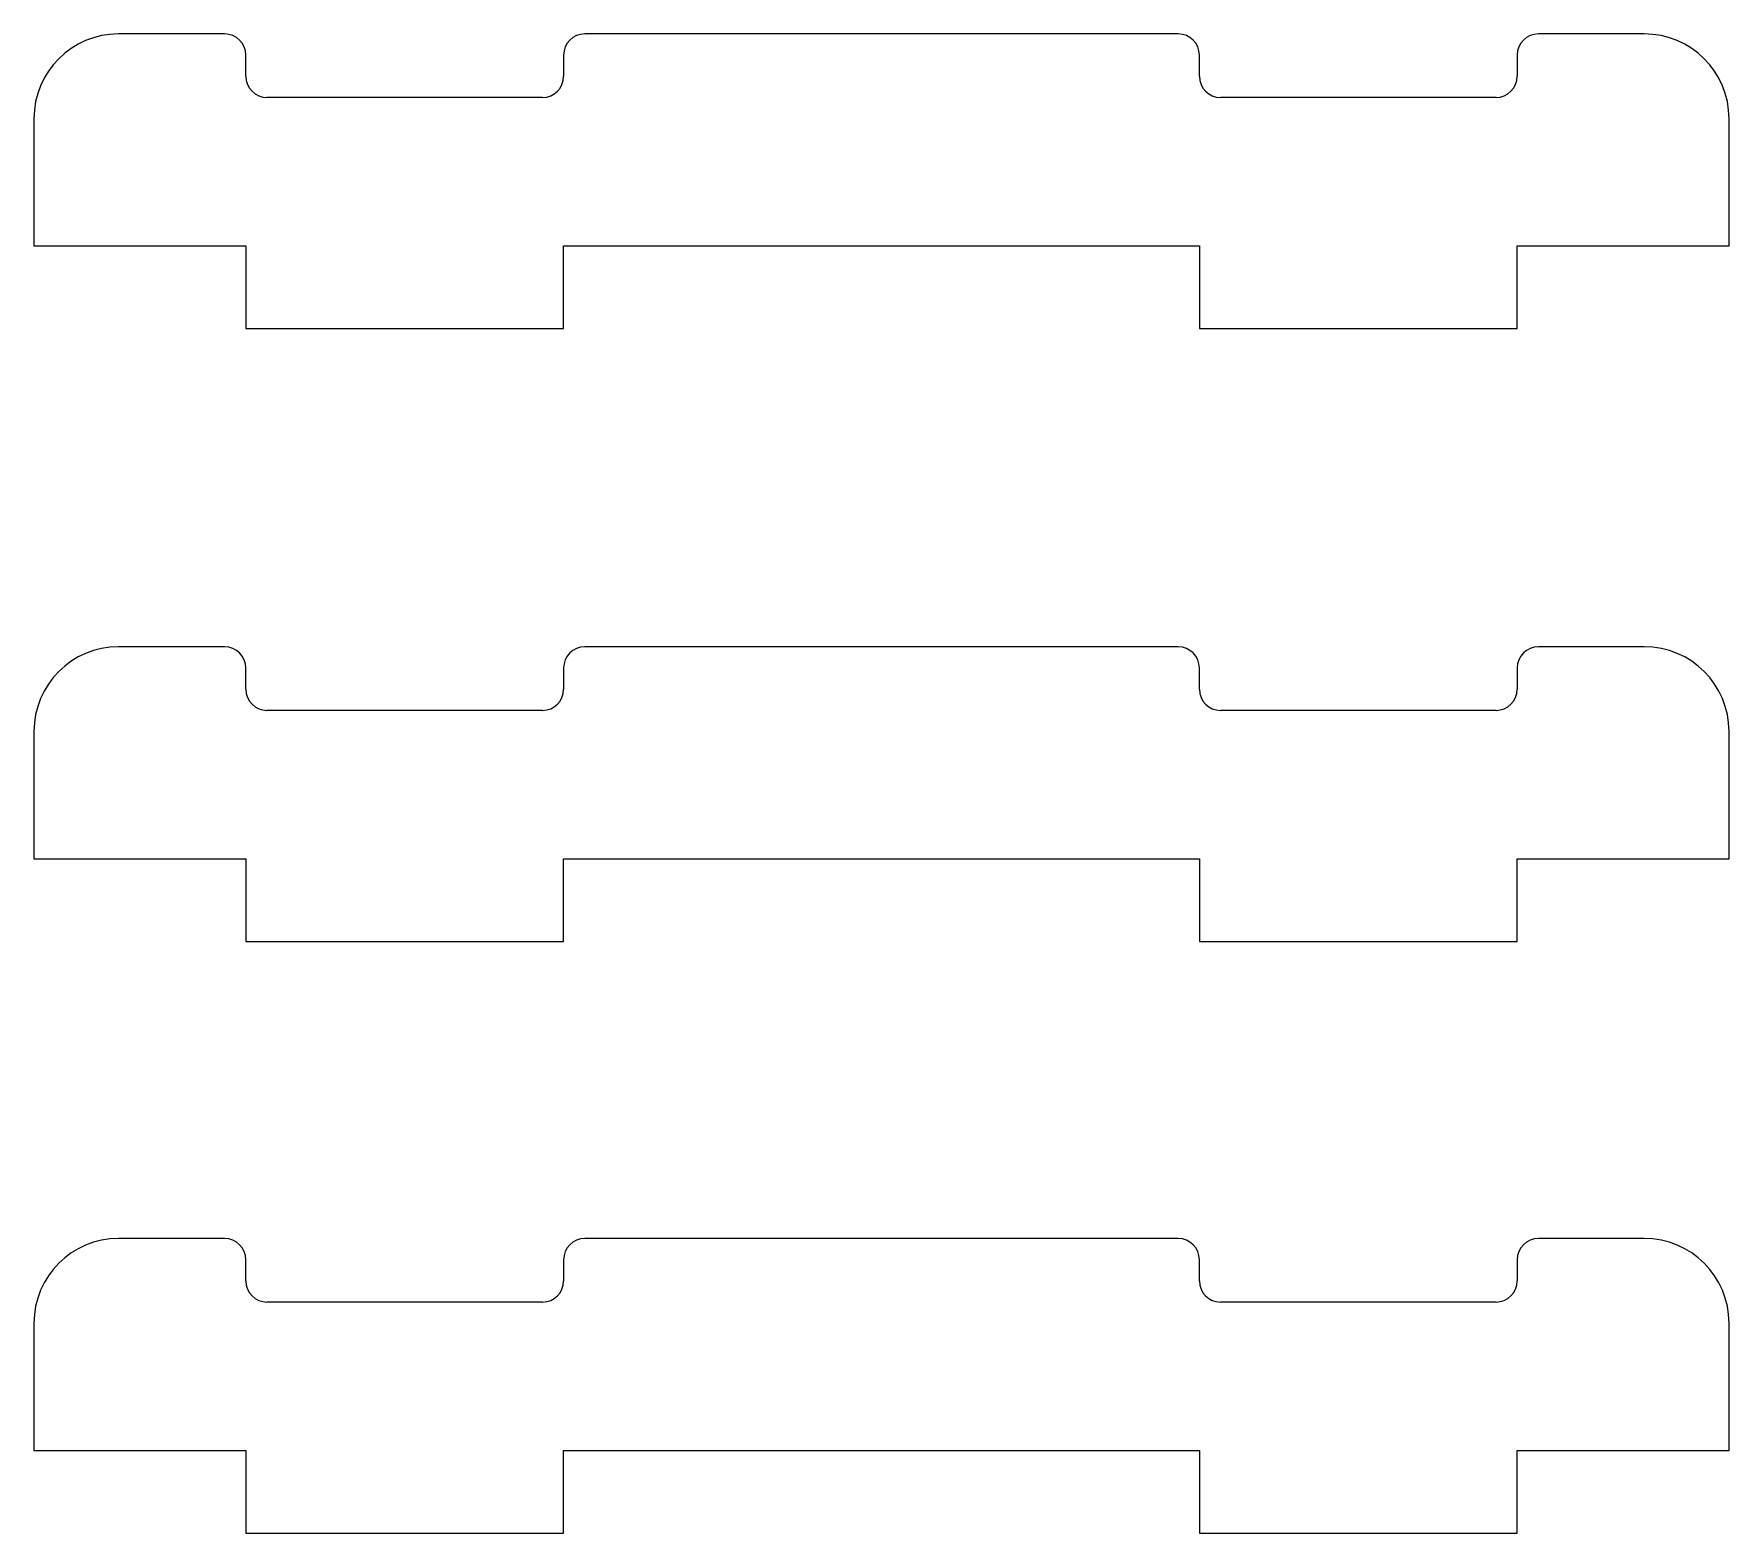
# Model space of a CAD drawing. Header units: millimetres. Extents: x 7.6 to 87.6, y 8 to 78.7.
import ezdxf

# ---------------------------------------------------------------- set-up
doc = ezdxf.new("R2010")
doc.units = ezdxf.units.MM
doc.layers.get('0').update_dxf_attribs({"linetype": 'CONTINUOUS'})

msp = doc.modelspace()

# ---------------------------------------------------------------- linework, layer by layer
at = {"color": 7, "linetype": 'CONTINUOUS', "lineweight": 15}
for p, q in [((16.595, 78.724), (11.595, 78.724)), ((61.595, 78.724), (33.595, 78.724)), ((83.595, 78.724), (78.595, 78.724)), ((17.595, 76.724), (17.595, 77.724)), ((32.595, 77.724), (32.595, 76.724)), ((62.595, 76.724), (62.595, 77.724)), ((77.595, 77.724), (77.595, 76.724)), ((31.595, 75.724), (18.595, 75.724)), ((76.595, 75.724), (63.595, 75.724)), ((7.595, 74.724), (7.595, 68.724)), ((87.595, 68.724), (87.595, 74.724)), ((7.595, 68.724), (17.595, 68.724)), ((17.595, 68.724), (17.595, 64.824)), ((32.595, 68.724), (62.595, 68.724)), ((32.595, 64.824), (32.595, 68.724)), ((62.595, 68.724), (62.595, 64.824)), ((77.595, 68.724), (87.595, 68.724)), ((77.595, 64.824), (77.595, 68.724)), ((17.595, 64.824), (32.595, 64.824)), ((62.595, 64.824), (77.595, 64.824)), ((16.595, 49.809), (11.595, 49.809)), ((61.595, 49.809), (33.595, 49.809)), ((83.595, 49.809), (78.595, 49.809)), ((17.595, 47.809), (17.595, 48.809)), ((32.595, 48.809), (32.595, 47.809)), ((62.595, 47.809), (62.595, 48.809)), ((77.595, 48.809), (77.595, 47.809)), ((31.595, 46.809), (18.595, 46.809)), ((76.595, 46.809), (63.595, 46.809)), ((7.595, 45.809), (7.595, 39.809)), ((87.595, 39.809), (87.595, 45.809)), ((7.595, 39.809), (17.595, 39.809)), ((17.595, 39.809), (17.595, 35.909)), ((32.595, 39.809), (62.595, 39.809)), ((32.595, 35.909), (32.595, 39.809)), ((62.595, 39.809), (62.595, 35.909)), ((77.595, 39.809), (87.595, 39.809)), ((77.595, 35.909), (77.595, 39.809)), ((17.595, 35.909), (32.595, 35.909)), ((62.595, 35.909), (77.595, 35.909)), ((16.595, 21.891), (11.595, 21.891)), ((61.595, 21.891), (33.595, 21.891)), ((83.595, 21.891), (78.595, 21.891)), ((17.595, 19.891), (17.595, 20.891)), ((32.595, 20.891), (32.595, 19.891)), ((62.595, 19.891), (62.595, 20.891)), ((77.595, 20.891), (77.595, 19.891)), ((31.595, 18.891), (18.595, 18.891)), ((76.595, 18.891), (63.595, 18.891)), ((7.595, 17.891), (7.595, 11.891)), ((87.595, 11.891), (87.595, 17.891)), ((7.595, 11.891), (17.595, 11.891)), ((17.595, 11.891), (17.595, 7.991)), ((32.595, 11.891), (62.595, 11.891)), ((32.595, 7.991), (32.595, 11.891)), ((62.595, 11.891), (62.595, 7.991)), ((77.595, 11.891), (87.595, 11.891)), ((77.595, 7.991), (77.595, 11.891)), ((17.595, 7.991), (32.595, 7.991)), ((62.595, 7.991), (77.595, 7.991))]:
    msp.add_line(p, q, dxfattribs=at)
for centre, radius, start, end in [((11.595, 74.724), 4, 90, 180), ((16.595, 77.724), 1, 0, 90), ((33.595, 77.724), 1, 90, 180), ((61.595, 77.724), 1, 0, 90), ((78.595, 77.724), 1, 90, 180), ((83.595, 74.724), 4, 0, 90), ((18.595, 76.724), 1, 180, 270), ((31.595, 76.724), 1, 270, 0), ((63.595, 76.724), 1, 180, 270), ((76.595, 76.724), 1, 270, 0), ((11.595, 45.809), 4, 90, 180), ((16.595, 48.809), 1, 0, 90), ((33.595, 48.809), 1, 90, 180), ((61.595, 48.809), 1, 0, 90), ((78.595, 48.809), 1, 90, 180), ((83.595, 45.809), 4, 0, 90), ((18.595, 47.809), 1, 180, 270), ((31.595, 47.809), 1, 270, 0), ((63.595, 47.809), 1, 180, 270), ((76.595, 47.809), 1, 270, 0), ((11.595, 17.891), 4, 90, 180), ((16.595, 20.891), 1, 0, 90), ((33.595, 20.891), 1, 90, 180), ((61.595, 20.891), 1, 0, 90), ((78.595, 20.891), 1, 90, 180), ((83.595, 17.891), 4, 0, 90), ((18.595, 19.891), 1, 180, 270), ((31.595, 19.891), 1, 270, 0), ((63.595, 19.891), 1, 180, 270), ((76.595, 19.891), 1, 270, 0)]:
    msp.add_arc(centre, radius, start, end, dxfattribs=at)

doc.saveas('drawing.dxf')
